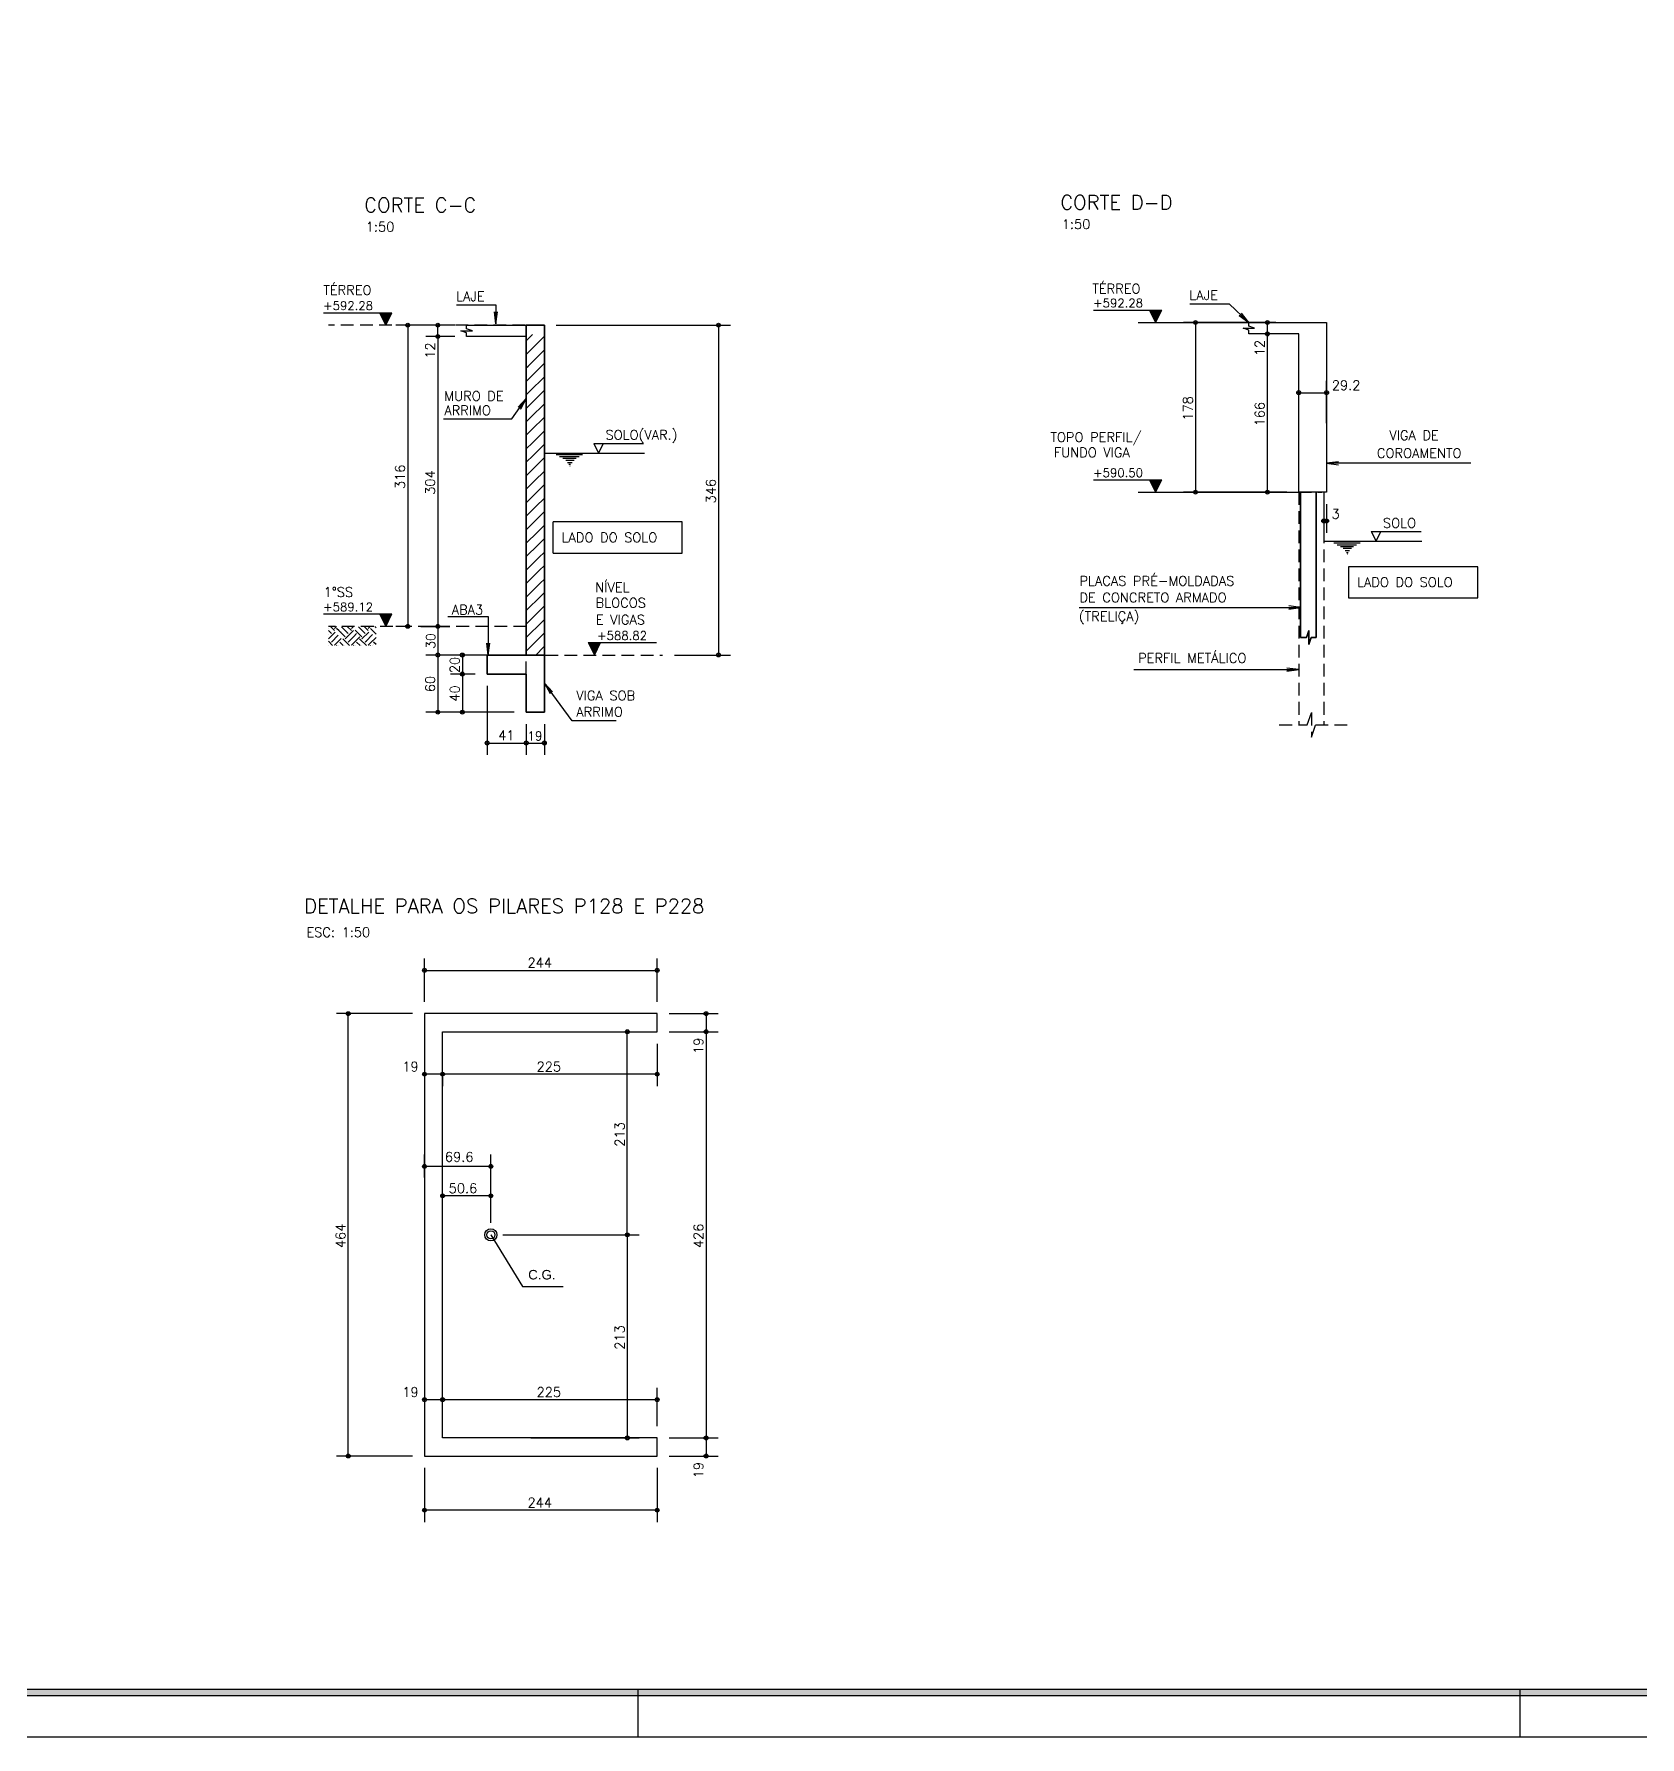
# Model space of a CAD drawing. Extents: x -9640 to 1528, y -572 to 5735.
# Drawn here: x -3584 to -1058, y -572 to 2107 of the extents above; entities that cross this region are included whole.
import ezdxf

# ---------------------------------------------------------------- set-up
doc = ezdxf.new("R2010")
doc.units = 0
doc.header["$LTSCALE"] = 100
doc.header["$MEASUREMENT"] = 0
doc.linetypes.add('ESTILO_TQS_0002', pattern=[0.3, 0.2, -0.1])
doc.layers.get('0').update_dxf_attribs({"color": 245, "linetype": 'CONTINUOUS'})
for name, color, linetype in [('01', 7, 'CONTINUOUS'), ('100', 7, 'CONTINUOUS'), ('153', 7, 'CONTINUOUS'), ('16', 5, 'CONTINUOUS'), ('2', 5, 'CONTINUOUS'), ('210', 7, 'ESTILO_TQS_0002'), ('221', 102, 'CONTINUOUS'), ('240', 43, 'CONTINUOUS'), ('30', 7, 'CONTINUOUS')]:
    doc.layers.add(name, color=color, linetype=linetype)
doc.styles.get("Standard").update_dxf_attribs({"font": 'ROMANS.SHX'})
doc.styles.add('TQS_ARIAL', font='arial.ttf')

# ---------------------------------------------------------------- blocks, each defined once
blk = doc.blocks.new('_H0B108D4A6C-002')
for p, q in [((3239.707771, -1343.228054), (3239.707771, -1343.228054)), ((3239.707771, -1365.325141), (3257.110611, -1347.922302)), ((3246.062067, -1354.551428), (3239.707771, -1348.197131)), ((3239.707771, -1356.486307), (3239.707771, -1356.486307)), ((3242.471517, -1340.464308), (3242.471517, -1340.464308)), ((3247.074322, -1342.30543), (3244.127702, -1339.35881)), ((3246.062067, -1372.229097), (3263.739737, -1354.551428)), ((3252.691193, -1347.922302), (3247.074322, -1342.30543)), ((3251.941697, -1344.25238), (3251.941697, -1344.25238)), ((3252.691193, -1343.502884), (3256.835268, -1339.35881)), ((3261.805714, -1348.197987), (3257.110611, -1343.502884)), ((3258.255151, -1346.777762), (3258.255151, -1346.777762)), ((3274.78828, -1361.180554), (3261.805714, -1348.197987)), ((3281.417406, -1354.551428), (3266.224789, -1339.35881)), ((3267.725331, -1350.565834), (3267.725331, -1350.565834)), ((3274.78828, -1365.599971), (3283.508964, -1356.879287)), ((3277.195511, -1354.353906), (3277.195511, -1354.353906)), ((3288.046533, -1347.922302), (3279.483041, -1339.35881)), ((3283.508964, -1356.879287), (3292.46595, -1347.922302)), ((3283.9028, -1357.036822), (3283.9028, -1357.036822)), ((3288.046533, -1343.502884), (3292.190607, -1339.35881)), ((3310.143619, -1361.180554), (3292.46595, -1343.502884)), ((3292.979144, -1360.667359), (3299.095076, -1354.551428)), ((3316.772746, -1354.551428), (3301.580128, -1339.35881)), ((3310.143619, -1365.599971), (3327.821289, -1347.922302)), ((3323.401872, -1347.922302), (3314.83838, -1339.35881)), ((3318.232958, -1370.768885), (3334.450415, -1354.551428)), ((3323.401872, -1343.502884), (3327.545946, -1339.35881)), ((3339.707771, -1355.389366), (3327.821289, -1343.502884)), ((3339.707771, -1342.131114), (3336.935467, -1339.35881)), ((3248.772363, -1379.35881), (3239.707771, -1370.294218)), ((3239.707771, -1378.583393), (3239.707771, -1378.583393)), ((3252.190607, -1379.35881), (3252.190607, -1379.35881)), ((3252.691193, -1378.858223), (3270.368863, -1361.180554)), ((3257.611198, -1379.35881), (3257.110611, -1378.858223)), ((3261.029442, -1379.35881), (3261.029442, -1379.35881)), ((3270.86945, -1379.35881), (3263.739737, -1372.229097)), ((3284.127702, -1379.35881), (3270.368863, -1365.599971)), ((3274.287694, -1379.35881), (3274.287694, -1379.35881)), ((3281.417406, -1372.229097), (3292.979144, -1360.667359)), ((3287.545946, -1379.35881), (3287.545946, -1379.35881)), ((3288.046533, -1378.858223), (3302.449325, -1364.455431)), ((3292.966537, -1379.35881), (3292.46595, -1378.858223)), ((3296.384781, -1379.35881), (3296.384781, -1379.35881)), ((3306.224789, -1379.35881), (3299.095076, -1372.229097)), ((3302.449325, -1364.455431), (3305.724202, -1361.180554)), ((3305.999887, -1365.875656), (3305.724202, -1365.599971)), ((3319.483041, -1379.35881), (3305.999887, -1365.875656)), ((3308.762778, -1366.980813), (3308.762778, -1366.980813)), ((3309.643033, -1379.35881), (3309.643033, -1379.35881)), ((3316.772746, -1372.229097), (3318.232958, -1370.768885)), ((3320.731279, -1371.768213), (3320.731279, -1371.768213)), ((3322.901285, -1379.35881), (3322.901285, -1379.35881)), ((3323.401872, -1378.858223), (3327.703138, -1374.556957)), ((3327.703138, -1374.556957), (3339.707771, -1362.552324)), ((3328.321876, -1379.35881), (3327.821289, -1378.858223)), ((3331.74012, -1379.35881), (3331.74012, -1379.35881)), ((3334.016592, -1377.082338), (3334.016592, -1377.082338)), ((3339.707771, -1377.486453), (3334.450415, -1372.229097)), ((3339.707771, -1364.228201), (3339.707771, -1364.228201))]:
    blk.add_line(p, q)
blk = doc.blocks.new('_H0B108D4A6C-014')
for p, q in [((1221.225817, -1635.485579), (1221.931291, -1634.780105)), ((1221.931291, -1634.780105), (1234.407037, -1622.304359)), ((1223.445097, -1661.55057), (1259.225817, -1625.76985)), ((1221.225817, -1663.76985), (1223.445097, -1661.55057)), ((1224.958903, -1688.321036), (1259.225817, -1654.054121)), ((1221.225817, -1692.054121), (1224.958903, -1688.321036)), ((1226.472709, -1715.091501), (1259.225817, -1682.338393)), ((1227.986515, -1741.861966), (1259.225817, -1710.622664)), ((1221.225817, -1720.338393), (1226.472709, -1715.091501)), ((1221.225817, -1748.622664), (1227.986515, -1741.861966)), ((1229.500321, -1768.632431), (1259.225817, -1738.906935)), ((1221.225817, -1776.906935), (1229.500321, -1768.632431)), ((1231.014127, -1795.402896), (1259.225817, -1767.191206)), ((1221.225817, -1805.191206), (1231.014127, -1795.402896)), ((1232.527933, -1822.173361), (1259.225817, -1795.475478)), ((1221.225817, -1833.475478), (1232.527933, -1822.173361)), ((1221.225817, -1861.759749), (1234.041739, -1848.943827)), ((1234.041739, -1848.943827), (1259.225817, -1823.759749)), ((1235.555545, -1875.714292), (1259.225817, -1852.04402)), ((1221.225817, -1890.04402), (1235.555545, -1875.714292)), ((1237.069352, -1902.484757), (1259.225817, -1880.328291)), ((1221.225817, -1918.328291), (1237.069352, -1902.484757)), ((1238.583158, -1929.255222), (1259.225817, -1908.612563)), ((1221.225817, -1946.612563), (1238.583158, -1929.255222)), ((1221.225817, -1974.896834), (1240.096964, -1956.025687)), ((1240.096964, -1956.025687), (1259.225817, -1936.896834)), ((1221.225817, -2003.181105), (1241.61077, -1982.796152)), ((1241.61077, -1982.796152), (1259.225817, -1965.181105)), ((1243.124576, -2009.566618), (1259.225817, -1993.465376)), ((1221.225817, -2031.465376), (1243.124576, -2009.566618)), ((1244.638382, -2036.337083), (1259.225817, -2021.749648)), ((1221.225817, -2059.749648), (1244.638382, -2036.337083)), ((1221.225817, -2088.033919), (1246.152188, -2063.107548)), ((1246.152188, -2063.107548), (1259.225817, -2050.033919)), ((1221.225817, -2116.31819), (1247.665994, -2089.878013)), ((1247.665994, -2089.878013), (1259.225817, -2078.31819)), ((1249.1798, -2116.648478), (1259.225817, -2106.602461)), ((1221.225817, -2144.602461), (1249.1798, -2116.648478)), ((1250.693606, -2143.418944), (1259.225817, -2134.886733)), ((1221.225817, -2172.886733), (1250.693606, -2143.418944)), ((1221.225817, -2201.171004), (1252.207412, -2170.189409)), ((1252.207412, -2170.189409), (1259.225817, -2163.171004)), ((1221.225817, -2229.455275), (1253.721218, -2196.959874)), ((1253.721218, -2196.959874), (1259.225817, -2191.455275)), ((1221.225817, -2257.739546), (1255.235024, -2223.730339)), ((1255.235024, -2223.730339), (1259.225817, -2219.739546)), ((1256.74883, -2250.500804), (1259.225817, -2248.023818)), ((1221.225817, -2286.023818), (1256.74883, -2250.500804)), ((1241.229546, -2294.304359), (1258.262636, -2277.271269)), ((1258.262636, -2277.271269), (1259.225817, -2276.308089))]:
    blk.add_line(p, q)

msp = doc.modelspace()

# ---------------------------------------------------------------- linework, layer by layer
for p, q in [((-3128.705222, 1668.472341), (-3021.184231, 1668.472341)), ((-3040.719172, 1668.472341), (-3030.951692, 1648.93741)), ((-3039.848072, 1666.730124), (-3022.055293, 1666.730124)), ((-3038.976973, 1664.987963), (-3022.926393, 1664.987963)), ((-3038.105874, 1663.245764), (-3023.797455, 1663.245764)), ((-3037.234812, 1661.503602), (-3024.668554, 1661.503602)), ((-3030.951692, 1648.93741), (-3021.184231, 1668.472341)), ((-1917.621311, 1672.594109), (-1810.10032, 1672.594109)), ((-1829.635261, 1672.594109), (-1819.867781, 1653.059178)), ((-1828.764161, 1670.851892), (-1810.971382, 1670.851892)), ((-1827.893062, 1669.109731), (-1811.842482, 1669.109731)), ((-1827.021963, 1667.367532), (-1812.713544, 1667.367532)), ((-1826.150901, 1665.625371), (-1813.584643, 1665.625371)), ((-1825.279801, 1663.883209), (-1814.455742, 1663.883172)), ((-1824.408702, 1662.14101), (-1815.326805, 1662.14101)), ((-1819.867781, 1653.059178), (-1810.10032, 1672.594109)), ((-3036.363712, 1659.761441), (-3025.539654, 1659.761404)), ((-3035.492613, 1658.019242), (-3026.410716, 1658.019242)), ((-3034.621514, 1656.277034), (-3027.281815, 1656.277072)), ((-3033.750414, 1654.534826), (-3028.152914, 1654.534873)), ((-3032.879315, 1652.792665), (-3029.024014, 1652.792665)), ((-3032.008253, 1651.050503), (-3029.895132, 1651.050503)), ((-1823.537602, 1660.398802), (-1816.197904, 1660.39884)), ((-1822.666503, 1658.656594), (-1817.069003, 1658.656641)), ((-1821.795404, 1656.914433), (-1817.940103, 1656.914433)), ((-1820.924342, 1655.172271), (-1818.811221, 1655.172271)), ((-2703.730971, 1462.880473), (-2625.266462, 1462.880473)), ((-2703.730971, 1462.880473), (-2696.103591, 1447.479806)), ((-2696.103591, 1447.479806), (-2688.47621, 1462.880473)), ((-2694.357846, 1462.880473), (-2694.357846, 1462.880473)), ((-1917.621311, 1405.594109), (-1810.10032, 1405.594109)), ((-1829.635261, 1405.594109), (-1819.867781, 1386.059178)), ((-1828.764161, 1403.851892), (-1810.971382, 1403.851892)), ((-1827.893062, 1402.109731), (-1811.842482, 1402.109731)), ((-1827.021963, 1400.367532), (-1812.713544, 1400.367532)), ((-1826.150901, 1398.625371), (-1813.584643, 1398.625371)), ((-1825.279801, 1396.883209), (-1814.455742, 1396.883172)), ((-1824.408702, 1395.14101), (-1815.326805, 1395.14101)), ((-1823.537602, 1393.398802), (-1816.197904, 1393.39884)), ((-1819.867781, 1386.059178), (-1810.10032, 1405.594109)), ((-1822.666503, 1391.656594), (-1817.069003, 1391.656641)), ((-1821.795404, 1389.914433), (-1817.940103, 1389.914433)), ((-1820.924342, 1388.172271), (-1818.811221, 1388.172271)), ((-1480.835428, 1324.203577), (-1402.370919, 1324.203577)), ((-1480.835428, 1324.203577), (-1473.208048, 1308.80291)), ((-1473.208048, 1308.80291), (-1465.580667, 1324.203577)), ((-1471.462303, 1324.203577), (-1471.462303, 1324.203577)), ((-3128.698495, 1194.472341), (-3021.177505, 1194.472341)), ((-3040.712445, 1194.472341), (-3030.944966, 1174.93741)), ((-3039.841346, 1192.730124), (-3022.048567, 1192.730124)), ((-3038.970247, 1190.987963), (-3022.919666, 1190.987963)), ((-3038.099147, 1189.245764), (-3023.790728, 1189.245764)), ((-3037.228085, 1187.503602), (-3024.661828, 1187.503602)), ((-3036.356986, 1185.761441), (-3025.532927, 1185.761404)), ((-3035.485886, 1184.019242), (-3026.403989, 1184.019242)), ((-3034.614787, 1182.277034), (-3027.275089, 1182.277072)), ((-3033.743688, 1180.534826), (-3028.146188, 1180.534873)), ((-3032.872588, 1178.792665), (-3029.017287, 1178.792665)), ((-3030.944966, 1174.93741), (-3021.177505, 1194.472341)), ((-3032.001526, 1177.050503), (-3029.888405, 1177.050503)), ((-2712.468789, 1149.472341), (-2702.701328, 1129.93741)), ((-2712.468789, 1149.472341), (-2604.947798, 1149.472341)), ((-2711.597727, 1147.730124), (-2693.804948, 1147.730124)), ((-2710.726627, 1145.987963), (-2694.676047, 1145.987963)), ((-2709.855565, 1144.245764), (-2695.547146, 1144.245764)), ((-2708.984466, 1142.503602), (-2696.418209, 1142.503602)), ((-2708.113367, 1140.761404), (-2697.289308, 1140.761441)), ((-2707.242305, 1139.019242), (-2698.160407, 1139.019242)), ((-2706.371205, 1137.277072), (-2699.031507, 1137.277034)), ((-2705.500106, 1135.534873), (-2699.902606, 1135.534826)), ((-2704.629006, 1133.792665), (-2700.773705, 1133.792665)), ((-2703.757888, 1132.050503), (-2701.644767, 1132.050503)), ((-2702.701328, 1129.93741), (-2692.933848, 1149.472341)), ((-2634.575601, -497.090714), (-2634.575601, -572.090714)), ((-1247.075601, -497.090714), (-1247.075601, -572.090714))]:
    msp.add_line(p, q)
for points in [[(-9639.575601, -572.090714), (1527.924399, -572.090714), (1527.924399, 5735.409286), (-9639.575601, 5735.409286), (-9639.575601, -572.090714)], [(1452.924399, -497.090714), (1452.924399, -507.590714), (-9462.575601, -507.590714), (-9462.575601, 5670.909286), (1452.924399, 5670.909286), (1452.924399, 5660.409286), (-9452.075601, 5660.409286), (-9452.075601, -497.090714), (1452.924399, -497.090714)], [(-9452.075601, -497.090714), (1452.924399, -497.090714), (1452.924399, 5660.409286), (-9452.075601, 5660.409286), (-9452.075601, -497.090714)]]:
    msp.add_lwpolyline(points)
for points in [[(1452.924399, -507.590714), (-9462.575601, -507.590714), (-9452.075601, -497.090714)], [(1452.924399, -507.590714), (-9452.075601, -497.090714), (1452.924399, -497.090714)]]:
    msp.add_solid(points)
at = {"layer": '01'}
for p, q in [((-2564.500534, 1339.277254), (-2767.771425, 1339.277254)), ((-2767.771425, 1290.351929), (-2767.771425, 1339.277254)), ((-2564.500534, 1290.351929), (-2564.500534, 1339.277254)), ((-2767.771425, 1290.351929), (-2564.500534, 1290.351929))]:
    msp.add_line(p, q, dxfattribs=at)
for points in [[(-2903.648662, 1648.93741), (-2809.898662, 1648.93741), (-2809.898662, 1630.93741), (-2903.648662, 1630.93741), (-2903.648662, 1636.937422), (-2912.648662, 1639.93741), (-2894.648662, 1639.93741), (-2903.648662, 1642.937416), (-2903.648662, 1648.93741)], [(-2809.898662, 1129.93741), (-2781.398662, 1129.93741), (-2781.398662, 1648.93741), (-2809.898662, 1648.93741), (-2809.898662, 1129.93741)], [(-1551.003119, 1653.059178), (-1551.003119, 1386.059178), (-1594.803119, 1386.059178), (-1594.803119, 1635.059178), (-1673.253119, 1635.059178), (-1673.253119, 1641.05919), (-1682.253119, 1644.059178), (-1664.253119, 1644.059178), (-1673.253119, 1647.059184), (-1673.253119, 1653.059178), (-1551.003119, 1653.059178)], [(-1567.505369, 1386.059178), (-1567.505369, 1157.487943), (-1575.004612, 1157.487943), (-1578.754244, 1146.239069), (-1578.754244, 1168.736818), (-1582.503854, 1157.487943), (-1591.803119, 1157.487943), (-1591.803119, 1386.059178)], [(-1516.612654, 1219.891626), (-1313.341763, 1219.891626), (-1313.341763, 1268.816951), (-1516.612654, 1268.816951), (-1516.612654, 1219.891626)], [(-2871.398662, 1129.93741), (-2871.398662, 1099.93741), (-2809.898662, 1099.93741), (-2809.898662, 1039.93741), (-2781.398662, 1039.93741), (-2781.398662, 1129.93741), (-2871.398662, 1129.93741)]]:
    msp.add_lwpolyline(points, dxfattribs=at)
at = {"layer": '100'}
msp.add_lwpolyline([(-1591.803119, 1386.059178), (-1591.803119, 1157.487943), (-1582.503854, 1157.487943), (-1578.754244, 1168.736818), (-1578.754244, 1146.239069), (-1575.004612, 1157.487943), (-1567.505369, 1157.487943), (-1567.505369, 1386.059178), (-1591.803119, 1386.059178)], dxfattribs=at)
at = {"layer": '153'}
for p, q in [((-2865.56605, 217.768923), (-2815.82566, 136.727295)), ((-2815.82566, 136.727295), (-2751.822508, 136.727295))]:
    msp.add_line(p, q, dxfattribs=at)
at = {"layer": '2'}
msp.add_lwpolyline([(-2603.914518, -130.231077), (-2603.914518, -101.731077), (-2941.414518, -101.731077), (-2941.414518, 537.268923), (-2603.914518, 537.268923), (-2603.914518, 565.768923), (-2969.914518, 565.768923), (-2969.914518, -130.231077), (-2603.914518, -130.231077)], dxfattribs=at)
at = {"layer": '210'}
for p, q in [((-2781.398662, 1648.93741), (-3121.198495, 1648.93741)), ((-1594.803119, 1386.059178), (-1594.803119, 1019.94863)), ((-1594.803119, 1386.059178), (-1558.503119, 1386.059178)), ((-1555.503119, 1386.059178), (-1555.503119, 1019.94863)), ((-2809.898662, 1174.93741), (-3121.198495, 1174.93741)), ((-2809.898662, 1129.93741), (-2595.503994, 1129.93741)), ((-2809.898662, 1099.93741), (-2809.898662, 1129.93741))]:
    msp.add_line(p, q, dxfattribs=at)
msp.add_lwpolyline([(-1625.361539, 1019.94863), (-1581.300514, 1019.94863), (-1574.851184, 1039.296695), (-1574.851184, 1000.600567), (-1568.401816, 1019.94863), (-1517.907302, 1019.94863)], dxfattribs=at)
at = {"layer": '221', "color": 11, "linetype": 'Continuous'}
for p, q in [((-2922.398662, 1648.93741), (-3015.120583, 1648.93741)), ((-2996.370583, 1648.93741), (-2996.370583, 1174.93741)), ((-2922.398662, 1648.93741), (-2967.740885, 1648.93741)), ((-2948.990885, 1630.93741), (-2948.990885, 1648.93741)), ((-2903.648662, 1648.93741), (-2903.648662, 1648.93741)), ((-2903.648662, 1648.93741), (-2903.648662, 1648.93741)), ((-2781.398662, 1648.93741), (-2781.398662, 1648.93741)), ((-2762.648662, 1648.93741), (-2488.659512, 1648.93741)), ((-2507.409512, 1648.93741), (-2507.409512, 1129.93741)), ((-1654.338797, 1653.059178), (-1775.846382, 1653.059178)), ((-1757.096382, 1653.059178), (-1757.096382, 1386.059178)), ((-1630.878119, 1653.059178), (-1662.850645, 1653.059178)), ((-1613.553119, 1635.059178), (-1662.850645, 1635.059178)), ((-1613.553119, 1635.059178), (-1662.850645, 1635.059178)), ((-1644.100645, 1635.059178), (-1644.100645, 1653.059178)), ((-1644.100645, 1386.059178), (-1644.100645, 1635.059178)), ((-1635.588797, 1653.059178), (-1635.588797, 1653.059178)), ((-1612.128119, 1653.059178), (-1612.128119, 1653.059178)), ((-1594.803119, 1635.059178), (-1594.803119, 1635.059178)), ((-1594.803119, 1635.059178), (-1594.803119, 1635.059178)), ((-2922.398662, 1630.93741), (-2967.740885, 1630.93741)), ((-2922.398662, 1630.93741), (-2967.740885, 1630.93741)), ((-2948.990885, 1630.93741), (-2948.990885, 1174.93741)), ((-2903.648662, 1630.93741), (-2903.648662, 1630.93741)), ((-2903.648662, 1630.93741), (-2903.648662, 1630.93741)), ((-1594.803119, 1494.809178), (-1594.803119, 1561.37735)), ((-1551.003119, 1494.809178), (-1551.003119, 1561.37735)), ((-1594.803119, 1542.62735), (-1551.003119, 1542.62735)), ((-1594.803119, 1476.059178), (-1594.803119, 1476.059178)), ((-1551.003119, 1476.059178), (-1551.003119, 1476.059178)), ((-1651.900872, 1386.059178), (-1775.846382, 1386.059178)), ((-1613.553119, 1386.059178), (-1662.850645, 1386.059178)), ((-1633.150872, 1386.059178), (-1633.150872, 1386.059178)), ((-1594.803119, 1386.059178), (-1594.803119, 1386.059178)), ((-1555.503119, 1386.059178), (-1555.503119, 1386.059178)), ((-1555.503119, 1367.309178), (-1555.503119, 1322.10832)), ((-1551.003119, 1386.059178), (-1551.003119, 1386.059178)), ((-1551.003119, 1367.309178), (-1551.003119, 1322.10832)), ((-1555.503119, 1340.85832), (-1551.003119, 1340.85832)), ((-2994.376589, 1174.93741), (-3015.120583, 1174.93741)), ((-2994.376589, 1174.93741), (-2994.376589, 1174.93741)), ((-2975.626589, 1174.93741), (-2975.626589, 1174.93741)), ((-2975.626589, 1174.93741), (-2930.240885, 1174.93741)), ((-2938.38619, 1174.93741), (-2967.740885, 1174.93741)), ((-2948.990885, 1174.93741), (-2948.990885, 1129.93741)), ((-2919.63619, 1174.93741), (-2919.63619, 1174.93741)), ((-2896.234796, 1129.93741), (-2967.740885, 1129.93741)), ((-2828.648662, 1129.93741), (-2967.740885, 1129.93741)), ((-2948.990885, 1129.93741), (-2948.990885, 1039.93741)), ((-2890.148662, 1129.93741), (-2929.1626, 1129.93741)), ((-2910.4126, 1129.93741), (-2910.4126, 1099.93741)), ((-2877.484796, 1129.93741), (-2877.484796, 1129.93741)), ((-2871.398662, 1129.93741), (-2871.398662, 1129.93741)), ((-2809.898662, 1129.93741), (-2809.898662, 1129.93741)), ((-2595.503994, 1129.93741), (-2595.503994, 1129.93741)), ((-2576.753994, 1129.93741), (-2488.659512, 1129.93741)), ((-2890.148662, 1099.93741), (-2929.1626, 1099.93741)), ((-2890.148662, 1099.93741), (-2929.1626, 1099.93741)), ((-2910.4126, 1099.93741), (-2910.4126, 1039.93741)), ((-2871.398662, 1099.93741), (-2871.398662, 1099.93741)), ((-2871.398662, 1099.93741), (-2871.398662, 1099.93741)), ((-2871.398662, 1099.93741), (-2871.398662, 1099.93741)), ((-2871.398662, 1081.18741), (-2871.398662, 972.756598)), ((-2828.648662, 1039.93741), (-2967.740885, 1039.93741)), ((-2828.648662, 1039.93741), (-2929.1626, 1039.93741)), ((-2809.898662, 1039.93741), (-2809.898662, 1039.93741)), ((-2809.898662, 1039.93741), (-2809.898662, 1039.93741)), ((-2809.898662, 1039.93741), (-2809.898662, 1039.93741)), ((-2809.898662, 1039.93741), (-2809.898662, 1039.93741)), ((-2809.898662, 1021.18741), (-2809.898662, 972.756598)), ((-2809.898662, 1021.18741), (-2809.898662, 972.756598)), ((-2781.398662, 1039.93741), (-2781.398662, 1039.93741)), ((-2781.398662, 1021.18741), (-2781.398662, 972.756598)), ((-2871.398662, 991.506598), (-2809.898662, 991.506598)), ((-2809.898662, 991.506598), (-2781.398662, 991.506598)), ((-2969.914518, 584.518923), (-2969.914518, 652.631615)), ((-2603.914518, 584.518923), (-2603.914518, 652.631615)), ((-2969.914518, 633.881615), (-2603.914518, 633.881615)), ((-2988.664518, 565.768923), (-3108.59399, 565.768923)), ((-3089.84399, -130.231077), (-3089.84399, 565.768923)), ((-2969.914518, 565.768923), (-2969.914518, 565.768923)), ((-2969.914518, 565.768923), (-2969.914518, 565.768923)), ((-2603.914518, 565.768923), (-2603.914518, 565.768923)), ((-2603.914518, 565.768923), (-2603.914518, 565.768923)), ((-2585.164518, 565.768923), (-2508.275796, 565.768923)), ((-2527.025796, 565.768923), (-2527.025796, 537.268923)), ((-2690.416893, 537.268923), (-2690.416893, 537.268923)), ((-2671.666893, 537.268923), (-2632.16064, 537.268923)), ((-2650.91064, 217.768923), (-2650.91064, 537.268923)), ((-2603.914518, 537.268923), (-2603.914518, 537.268923)), ((-2603.914518, 537.268923), (-2603.914518, 537.268923)), ((-2603.914518, 537.268923), (-2603.914518, 537.268923)), ((-2585.164518, 537.268923), (-2508.275796, 537.268923)), ((-2585.164518, 537.268923), (-2508.275796, 537.268923)), ((-2527.025796, 537.268923), (-2527.025796, -101.731077)), ((-2969.914518, 516.656344), (-2969.914518, 516.656344)), ((-2603.914518, 518.518923), (-2603.914518, 451.69264)), ((-2969.914518, 497.906344), (-2969.914518, 451.69264)), ((-2941.414518, 484.662241), (-2941.414518, 484.662241)), ((-2941.414518, 484.662241), (-2941.414518, 484.662241)), ((-2941.414518, 470.44264), (-2969.914518, 470.44264)), ((-2603.914518, 470.44264), (-2941.414518, 470.44264)), ((-2941.414518, 465.912241), (-2941.414518, 451.69264)), ((-2941.414518, 465.912241), (-2941.414518, 451.69264)), ((-2969.914518, 307.806842), (-2969.914518, 344.227513)), ((-2865.56605, 325.477513), (-2969.914518, 325.477513)), ((-2865.56605, 236.518923), (-2865.56605, 344.227513)), ((-2941.414518, 236.518923), (-2941.414518, 297.791076)), ((-2865.56605, 236.518923), (-2865.56605, 297.791076)), ((-2969.914518, 289.056842), (-2969.914518, 289.056842)), ((-2865.56605, 279.041076), (-2941.414518, 279.041076)), ((-2941.414518, 217.768923), (-2941.414518, 217.768923)), ((-2865.56605, 217.768923), (-2865.56605, 217.768923)), ((-2865.56605, 217.768923), (-2865.56605, 217.768923)), ((-2865.56605, 217.768923), (-2865.56605, 217.768923)), ((-2865.56605, 217.768923), (-2865.56605, 217.768923)), ((-2846.81605, 217.768923), (-2632.16064, 217.768923)), ((-2846.81605, 217.768923), (-2632.16064, 217.768923)), ((-2650.91064, 217.768923), (-2650.91064, -101.731077)), ((-2969.914518, 6.697619), (-2969.914518, 6.697619)), ((-2969.914518, -12.052381), (-2969.914518, -60.280528)), ((-2941.414518, -29.297845), (-2941.414518, -22.780528)), ((-2941.414518, -29.297845), (-2941.414518, -22.780528)), ((-2603.914518, -82.981077), (-2603.914518, -22.780528)), ((-2941.414518, -41.530528), (-2969.914518, -41.530528)), ((-2603.914518, -41.530528), (-2941.414518, -41.530528)), ((-2941.414518, -48.047845), (-2941.414518, -48.047845)), ((-2941.414518, -48.047845), (-2941.414518, -48.047845)), ((-2821.26577, -101.731077), (-2821.26577, -101.731077)), ((-2802.51577, -101.731077), (-2632.16064, -101.731077)), ((-2603.914518, -101.731077), (-2603.914518, -101.731077)), ((-2603.914518, -101.731077), (-2603.914518, -101.731077)), ((-2603.914518, -101.731077), (-2603.914518, -101.731077)), ((-2585.164518, -101.731077), (-2508.275796, -101.731077)), ((-2585.164518, -101.731077), (-2508.275796, -101.731077)), ((-2527.025796, -101.731077), (-2527.025796, -130.231077)), ((-2988.664518, -130.231077), (-3108.59399, -130.231077)), ((-2969.914518, -130.231077), (-2969.914518, -130.231077)), ((-2969.914518, -130.231077), (-2969.914518, -130.231077)), ((-2603.914518, -130.231077), (-2603.914518, -130.231077)), ((-2603.914518, -130.231077), (-2603.914518, -130.231077)), ((-2585.164518, -130.231077), (-2508.275796, -130.231077)), ((-2969.914518, -148.981077), (-2969.914518, -234.142566)), ((-2603.914518, -148.981077), (-2603.914518, -234.142566)), ((-2603.914518, -215.392566), (-2969.914518, -215.392566))]:
    msp.add_line(p, q, dxfattribs=at)
at = {"layer": '221'}
for p, q in [((-1847.151873, 1653.059178), (-1579.503119, 1653.059178)), ((-2781.398662, 1447.479806), (-2624.145248, 1447.479806)), ((-2762.692232, 1445.161588), (-2721.239495, 1445.161588)), ((-2757.356731, 1442.083414), (-2726.780207, 1442.083414)), ((-2752.226442, 1439.415664), (-2731.500073, 1439.415664)), ((-2747.711787, 1436.542702), (-2734.578247, 1436.542702)), ((-2744.838825, 1432.848894), (-2737.861632, 1432.848894)), ((-2742.786709, 1429.975932), (-2740.118959, 1429.975932)), ((-2741.55544, 1427.513393), (-2740.939805, 1427.513393)), ((-1847.151873, 1386.059178), (-1594.803119, 1386.059178)), ((-1555.503119, 1308.80291), (-1401.249705, 1308.80291)), ((-1539.796689, 1306.484692), (-1498.343952, 1306.484692)), ((-1534.461188, 1303.406518), (-1503.884664, 1303.406518)), ((-1529.330899, 1300.738768), (-1508.60453, 1300.738768)), ((-1524.816244, 1297.865806), (-1511.682704, 1297.865806)), ((-1521.943282, 1294.171998), (-1514.966089, 1294.171998)), ((-1519.891167, 1291.299036), (-1517.223416, 1291.299036)), ((-1518.659897, 1288.836497), (-1518.044262, 1288.836497))]:
    msp.add_line(p, q, dxfattribs=at)
at = {"layer": '221', "color": 11, "linetype": 'Continuous'}
for points in [[(-2919.43706, 1680.72842), (-2857.578483, 1680.72842), (-2857.578483, 1651.158526), (-2860.025849, 1669.748117), (-2857.578483, 1651.158526), (-2855.131117, 1669.748117)], [(-1766.040983, 1682.629073), (-1704.182407, 1682.629073), (-1673.253119, 1653.059178), (-1688.38115, 1664.136415), (-1673.253119, 1653.059178), (-1684.998675, 1667.67439)], [(-2939.965289, 1501.464859), (-2832.769956, 1501.464859), (-2809.898662, 1533.479556), (-2818.713389, 1516.930747), (-2809.898662, 1533.479556), (-2822.696181, 1519.776053)], [(-1324.060424, 1431.551077), (-1551.003119, 1431.551077), (-1532.413528, 1433.998443), (-1551.003119, 1431.551077), (-1532.413528, 1429.103711)], [(-1940.075291, 1204.599802), (-1591.803119, 1204.599802), (-1610.39271, 1202.152436), (-1591.803119, 1204.599802), (-1610.39271, 1207.047168)], [(-2933.184971, 1190.354183), (-2869.677426, 1190.354183), (-2869.677426, 1129.93741), (-2872.124792, 1148.527001), (-2869.677426, 1129.93741), (-2867.23006, 1148.527001)], [(-1854.202272, 1106.923453), (-1594.803119, 1106.923453), (-1613.39271, 1104.476087), (-1594.803119, 1106.923453), (-1613.39271, 1109.370819)], [(-2668.592468, 1026.446479), (-2737.589794, 1026.446479), (-2781.398662, 1085.67706), (-2768.376681, 1072.186674), (-2781.398662, 1085.67706), (-2772.311963, 1069.276011)]]:
    msp.add_lwpolyline(points, dxfattribs=at)
for centre, radius in [((-2996.370583, 1648.93741), 3), ((-2996.370583, 1648.93741), 1.5), ((-2948.990885, 1648.93741), 3), ((-2948.990885, 1648.93741), 1.5), ((-2507.409512, 1648.93741), 3), ((-2507.409512, 1648.93741), 1.5), ((-1757.096382, 1653.059178), 3), ((-1757.096382, 1653.059178), 1.5), ((-1644.100645, 1653.059178), 3), ((-1644.100645, 1635.059178), 3), ((-1644.100645, 1635.059178), 3), ((-1644.100645, 1653.059178), 1.5), ((-1644.100645, 1635.059178), 1.5), ((-1644.100645, 1635.059178), 1.5), ((-2948.990885, 1630.93741), 3), ((-2948.990885, 1630.93741), 3), ((-2948.990885, 1630.93741), 1.5), ((-2948.990885, 1630.93741), 1.5), ((-1594.803119, 1542.62735), 3), ((-1594.803119, 1542.62735), 1.5), ((-1551.003119, 1542.62735), 3), ((-1551.003119, 1542.62735), 1.5), ((-1757.096382, 1386.059178), 3), ((-1757.096382, 1386.059178), 1.5), ((-1644.100645, 1386.059178), 3), ((-1644.100645, 1386.059178), 1.5), ((-1555.503119, 1340.85832), 3), ((-1555.503119, 1340.85832), 1.5), ((-1551.003119, 1340.85832), 3), ((-1551.003119, 1340.85832), 1.5), ((-2996.370583, 1174.93741), 3), ((-2996.370583, 1174.93741), 1.5), ((-2948.990885, 1174.93741), 3), ((-2948.990885, 1174.93741), 3), ((-2948.990885, 1174.93741), 1.5), ((-2948.990885, 1174.93741), 1.5), ((-2948.990885, 1129.93741), 3), ((-2948.990885, 1129.93741), 3), ((-2948.990885, 1129.93741), 1.5), ((-2948.990885, 1129.93741), 1.5), ((-2910.4126, 1129.93741), 3), ((-2910.4126, 1129.93741), 1.5), ((-2507.409512, 1129.93741), 3), ((-2507.409512, 1129.93741), 1.5), ((-2910.4126, 1099.93741), 3), ((-2910.4126, 1099.93741), 3), ((-2910.4126, 1099.93741), 1.5), ((-2910.4126, 1099.93741), 1.5), ((-2948.990885, 1039.93741), 3), ((-2948.990885, 1039.93741), 1.5), ((-2910.4126, 1039.93741), 3), ((-2910.4126, 1039.93741), 1.5), ((-2871.398662, 991.506598), 3), ((-2871.398662, 991.506598), 1.5), ((-2809.898662, 991.506598), 3), ((-2809.898662, 991.506598), 3), ((-2809.898662, 991.506598), 1.5), ((-2809.898662, 991.506598), 1.5), ((-2781.398662, 991.506598), 3), ((-2781.398662, 991.506598), 1.5), ((-2969.914518, 633.881615), 3), ((-2969.914518, 633.881615), 1.5), ((-2603.914518, 633.881615), 3), ((-2603.914518, 633.881615), 1.5), ((-3089.84399, 565.768923), 3), ((-3089.84399, 565.768923), 1.5), ((-2527.025796, 565.768923), 3), ((-2527.025796, 565.768923), 1.5), ((-2650.91064, 537.268923), 3), ((-2650.91064, 537.268923), 1.5), ((-2527.025796, 537.268923), 3), ((-2527.025796, 537.268923), 3), ((-2527.025796, 537.268923), 1.5), ((-2527.025796, 537.268923), 1.5), ((-2969.914518, 470.44264), 3), ((-2969.914518, 470.44264), 1.5), ((-2941.414518, 470.44264), 3), ((-2941.414518, 470.44264), 3), ((-2941.414518, 470.44264), 1.5), ((-2941.414518, 470.44264), 1.5), ((-2603.914518, 470.44264), 3), ((-2603.914518, 470.44264), 1.5), ((-2969.914518, 325.477513), 3), ((-2969.914518, 325.477513), 1.5), ((-2865.56605, 325.477513), 3), ((-2865.56605, 325.477513), 1.5), ((-2941.414518, 279.041076), 3), ((-2941.414518, 279.041076), 1.5), ((-2865.56605, 279.041076), 3), ((-2865.56605, 279.041076), 1.5), ((-2650.91064, 217.768923), 3), ((-2650.91064, 217.768923), 3), ((-2650.91064, 217.768923), 1.5), ((-2650.91064, 217.768923), 1.5), ((-2969.914518, -41.530528), 3), ((-2969.914518, -41.530528), 1.5), ((-2941.414518, -41.530528), 3), ((-2941.414518, -41.530528), 3), ((-2941.414518, -41.530528), 1.5), ((-2941.414518, -41.530528), 1.5), ((-2603.914518, -41.530528), 3), ((-2603.914518, -41.530528), 1.5), ((-2650.91064, -101.731077), 3), ((-2650.91064, -101.731077), 1.5), ((-2527.025796, -101.731077), 3), ((-2527.025796, -101.731077), 3), ((-2527.025796, -101.731077), 1.5), ((-2527.025796, -101.731077), 1.5), ((-3089.84399, -130.231077), 3), ((-3089.84399, -130.231077), 1.5), ((-2527.025796, -130.231077), 3), ((-2527.025796, -130.231077), 1.5), ((-2969.914518, -215.392566), 3), ((-2969.914518, -215.392566), 1.5), ((-2603.914518, -215.392566), 3), ((-2603.914518, -215.392566), 1.5)]:
    msp.add_circle(centre, radius, dxfattribs=at)
at = {"layer": '221'}
for radius in [9.456605, 6.341934]:
    msp.add_circle((-2865.56605, 217.768923), radius, dxfattribs=at)
at = {"layer": '240'}
msp.add_lwpolyline([(-2809.898662, 1648.93741), (-2781.398662, 1648.93741), (-2781.398662, 1129.93741), (-2809.898662, 1129.93741), (-2809.898662, 1648.93741)], dxfattribs=at)
at = {"layer": '30'}
for points in [[(-2903.648662, 1648.93741), (-2809.898662, 1648.93741), (-2809.898662, 1630.93741), (-2903.648662, 1630.93741), (-2903.648662, 1636.937422), (-2912.648662, 1639.93741), (-2894.648662, 1639.93741), (-2903.648662, 1642.937416), (-2903.648662, 1648.93741)], [(-1551.003119, 1653.059178), (-1551.003119, 1386.059178), (-1594.803119, 1386.059178), (-1594.803119, 1635.059178), (-1673.253119, 1635.059178), (-1673.253119, 1641.05919), (-1682.253119, 1644.059178), (-1664.253119, 1644.059178), (-1673.253119, 1647.059184), (-1673.253119, 1653.059178), (-1551.003119, 1653.059178)], [(-2781.398662, 1129.93741), (-2781.398662, 1039.93741), (-2809.898662, 1039.93741), (-2809.898662, 1099.93741), (-2871.398662, 1099.93741), (-2871.398662, 1129.93741), (-2809.898662, 1129.93741), (-2781.398662, 1129.93741)]]:
    msp.add_lwpolyline(points, dxfattribs=at)

# ---------------------------------------------------------------- block references
at = {"layer": '210', "xscale": 0.75, "yscale": 0.75}
msp.add_blockref('_H0B108D4A6C-002', (-5550.979324, 2179.456518), dxfattribs=at)
at = {"layer": '240', "xscale": 0.75, "yscale": 0.75}
msp.add_blockref('_H0B108D4A6C-014', (-3725.818024, 2850.66568), dxfattribs=at)

# ---------------------------------------------------------------- texts
for s, height, p in [('1:50', 15, (-3062.404496, 1796.148449)), ('1:50', 15, (-1967.53989, 1800.270217)), ('TÉRREO', 15, (-3129.183466, 1696.472466)), ('+592.28', 13.5, (-1918.444438, 1676.874339)), ('+592.28', 13.5, (-3129.528349, 1672.752571)), ('SOLO(VAR.)', 15, (-2685.23671, 1468.79198)), ('+590.50', 13.5, (-1918.444438, 1409.874339)), ('SOLO', 15, (-1462.341167, 1330.115084)), ('LADO DO SOLO', 15, (-2754.251143, 1307.411442)), ('LADO DO SOLO', 15, (-1503.092372, 1236.951139)), ('+589.12', 13.5, (-3129.521622, 1198.752571)), ('PERFIL METÁLICO', 15, (-1847.511786, 1117.646656)), ('ESC: 1:50', 15, (-3155.676365, 686.296187))]:
    msp.add_text(s, height=height).set_placement(p)
for s, height, p in [('TÉRREO', 15, (-1919.527579, 1698.708083)), ('TOPO PERFIL/', 15, (-1985.399899, 1465.078839)), (' VIGA DE', 15, (-1462.560313, 1468.119047)), ('FUNDO VIGA', 15, (-1980.051925, 1441.111088)), ('COROAMENTO', 15, (-1471.846438, 1440.039567)), ('1%%dSS', 15, (-3128.538931, 1221.492232)), ('NÍVEL', 15, (-2701.449526, 1228.841343)), ('PLACAS PRÉ-MOLDADAS', 15, (-1939.751754, 1238.975536)), ('BLOCOS', 15, (-2700.758701, 1204.615641)), ('DE CONCRETO ARMADO', 15, (-1939.740159, 1212.882308)), ('E VIGAS', 15, (-2700.324326, 1178.024331)), ('(TRELIÇA)', 15, (-1940.625198, 1183.403493)), ('+588.82', 13.5, (-2698.624671, 1153.752571))]:
    msp.add_text(s, height=height, rotation=360).set_placement(p)
at = {"layer": '153', "style": 'TQS_ARIAL'}
msp.add_text('C.G.', height=15, dxfattribs=at).set_placement((-2806.89712, 147.568779))
at = {"layer": '16'}
for s, p in [('CORTE C-C', (-3064.741454, 1826.526201)), ('CORTE D-D', (-1969.876848, 1830.647969)), ('DETALHE PARA OS PILARES P128 E P228', (-3159.318457, 723.841736))]:
    msp.add_text(s, height=22.5, dxfattribs=at).set_placement(p)
at = {"layer": '221', "color": 11, "linetype": 'Continuous'}
for s, height, p in [('LAJE', 15, (-2920.256624, 1686.660712)), ('LAJE', 15, (-1766.860547, 1688.561364)), ('29.2', 15, (-1542.754565, 1546.729537)), ('MURO DE', 15, (-2938.710892, 1529.857701)), ('ARRIMO', 15, (-2938.710892, 1507.357701)), ('3', 15, (-1543.240733, 1344.381228)), ('ABA3', 15, (-2927.177317, 1193.649839)), ('41', 15, (-2854.148662, 996.006598)), ('19', 13.875, (-2808.136162, 995.669098)), ('244', 15, (-2807.914518, 638.381615)), ('19', 15, (-3004.914513, 474.94264)), ('225', 15, (-2793.664518, 474.94264)), ('69.6', 15, (-2937.847908, 332.873011)), ('50.6', 15, (-2931.990284, 283.541076)), ('19', 15, (-3004.914513, -37.030528)), ('225', 15, (-2793.664518, -37.030528)), ('244', 15, (-2807.914518, -210.892566))]:
    msp.add_text(s, height=height, dxfattribs=at).set_placement(p)
for s, height, p in [('12', 15, (-2953.490885, 1595.937415)), ('12', 15, (-1648.600645, 1600.059183)), ('178', 15, (-1761.596382, 1498.559178)), ('166', 15, (-1648.600645, 1489.559178)), ('316', 15, (-3000.870583, 1390.93741)), ('304', 15, (-2953.490885, 1381.93741)), ('346', 15, (-2511.909512, 1368.43741)), ('30', 14.25, (-2953.265885, 1139.61241)), ('20', 15, (-2914.9126, 1101.43741)), ('60', 15, (-2953.490885, 1071.43741)), ('40', 15, (-2914.9126, 1056.43741)), ('19', 15, (-2531.525796, 502.268928)), ('213', 15, (-2655.41064, 356.518923)), ('464', 15, (-3094.34399, 196.768923)), ('426', 15, (-2531.525796, 196.768923)), ('213', 15, (-2655.41064, 37.018923)), ('19', 15, (-2531.525796, -165.231072))]:
    msp.add_text(s, height=height, rotation=90, dxfattribs=at).set_placement(p)
at = {"layer": '221', "color": 102, "linetype": 'Continuous'}
msp.add_text('VIGA SOB ', height=15, dxfattribs=at).set_placement((-2731.171434, 1058.63686))
at = {"layer": '221', "color": 102}
msp.add_text('ARRIMO', height=15, dxfattribs=at).set_placement((-2731.171434, 1033.13686))

doc.saveas('drawing.dxf')
